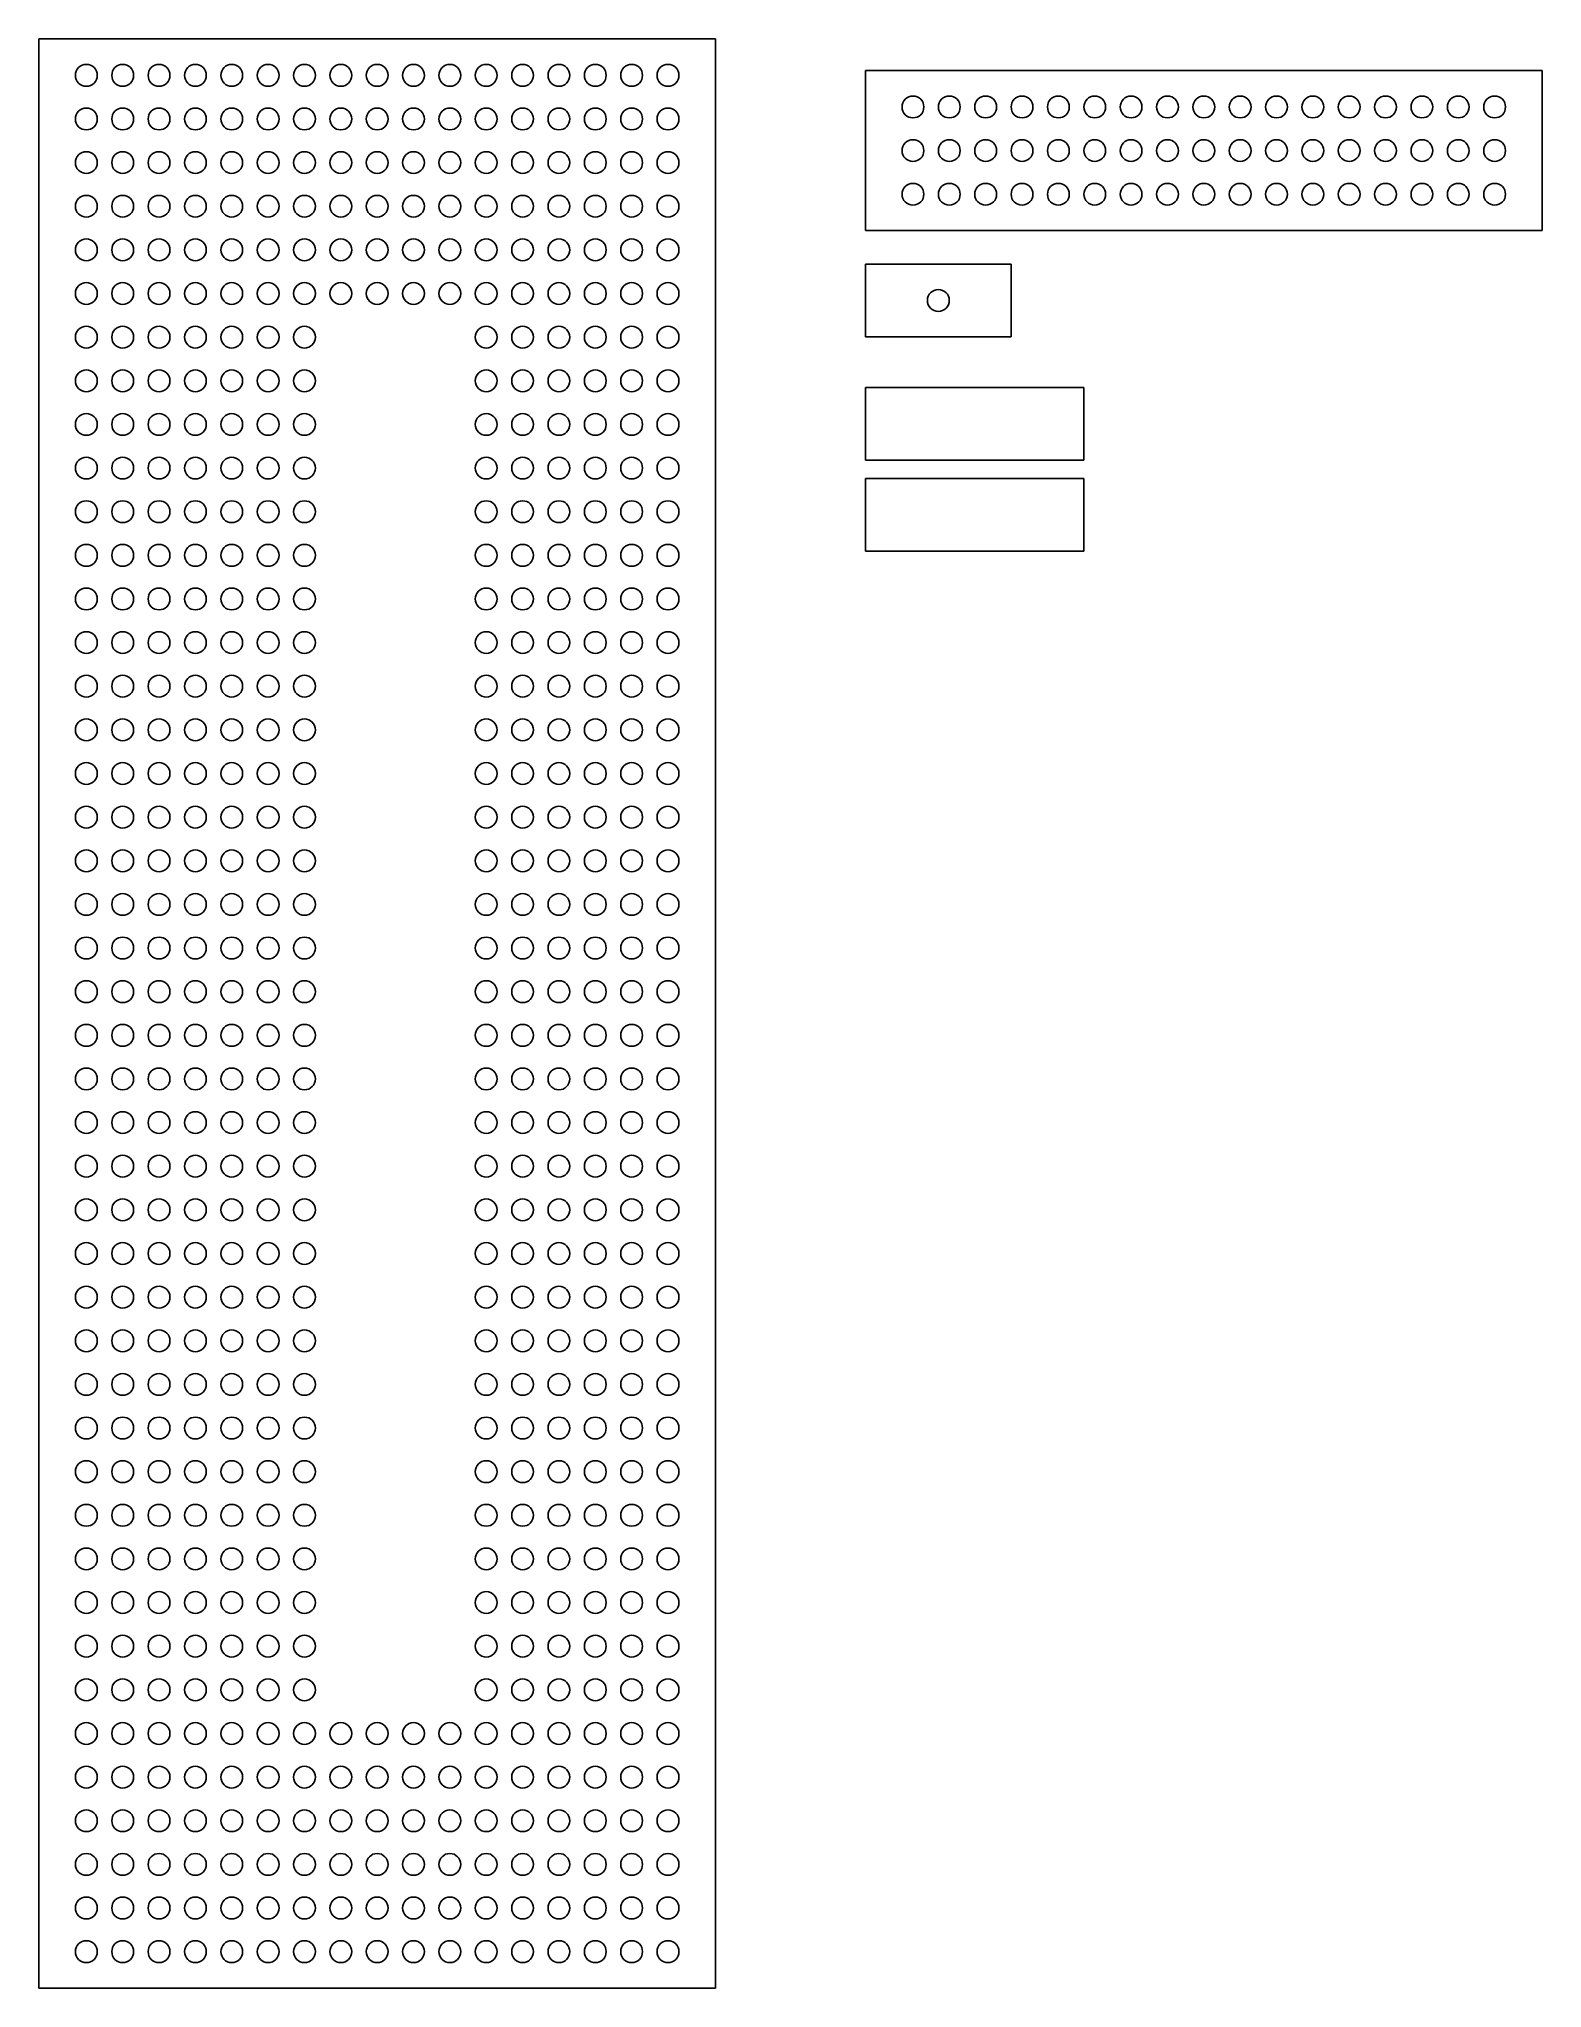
# Model space of a CAD drawing. Header units: centimetres. Extents: x 20 to 227, y 8 to 276.
import ezdxf

# ---------------------------------------------------------------- set-up
doc = ezdxf.new("R2010")
doc.units = ezdxf.units.CM

msp = doc.modelspace()

# ---------------------------------------------------------------- linework, layer by layer
for p, q in [((113.21, 276.25), (20.18, 276.25)), ((20.18, 276.25), (20.18, 8.25)), ((113.21, 8.25), (113.21, 276.25)), ((226.9, 271.9), (133.87, 271.9)), ((133.87, 271.9), (133.87, 249.9)), ((226.9, 249.9), (226.9, 271.9)), ((133.87, 249.9), (226.9, 249.9)), ((133.87, 245.3), (133.87, 235.3)), ((153.87, 245.3), (133.87, 245.3)), ((133.87, 245.3), (143.87, 245.3)), ((153.87, 235.3), (153.87, 245.3)), ((133.87, 235.3), (153.87, 235.3)), ((133.87, 228.33), (133.87, 218.33)), ((163.87, 228.33), (133.87, 228.33)), ((163.87, 218.33), (163.87, 228.33)), ((133.87, 218.33), (163.87, 218.33)), ((133.87, 215.83), (133.87, 205.83)), ((163.87, 215.83), (133.87, 215.83)), ((163.87, 205.83), (163.87, 215.83)), ((133.87, 205.83), (163.87, 205.83)), ((20.18, 8.25), (113.21, 8.25)), ((20.18, 8.25), (66.69, 8.25))]:
    msp.add_line(p, q)
for centre in [(26.69, 271.25), (31.69, 271.25), (31.69, 271.25), (36.69, 271.25), (36.69, 271.25), (41.69, 271.25), (41.69, 271.25), (46.69, 271.25), (46.69, 271.25), (51.69, 271.25), (51.69, 271.25), (56.69, 271.25), (56.69, 271.25), (61.69, 271.25), (61.69, 271.25), (66.69, 271.25), (66.69, 271.25), (71.69, 271.25), (71.69, 271.25), (76.69, 271.25), (76.69, 271.25), (81.69, 271.25), (81.69, 271.25), (86.69, 271.25), (86.69, 271.25), (91.69, 271.25), (91.69, 271.25), (96.69, 271.25), (96.69, 271.25), (101.69, 271.25), (101.69, 271.25), (106.69, 271.25), (140.38, 266.9), (145.38, 266.9), (145.38, 266.9), (150.38, 266.9), (150.38, 266.9), (155.38, 266.9), (155.38, 266.9), (160.38, 266.9), (160.38, 266.9), (165.38, 266.9), (165.38, 266.9), (170.38, 266.9), (170.38, 266.9), (175.38, 266.9), (175.38, 266.9), (180.38, 266.9), (180.38, 266.9), (185.38, 266.9), (185.38, 266.9), (190.38, 266.9), (190.38, 266.9), (195.38, 266.9), (195.38, 266.9), (200.38, 266.9), (200.38, 266.9), (205.38, 266.9), (205.38, 266.9), (210.38, 266.9), (210.38, 266.9), (215.38, 266.9), (215.38, 266.9), (220.38, 266.9), (26.69, 265.25), (31.69, 265.25), (31.69, 265.25), (36.69, 265.25), (36.69, 265.25), (41.69, 265.25), (41.69, 265.25), (46.69, 265.25), (46.69, 265.25), (51.69, 265.25), (51.69, 265.25), (56.69, 265.25), (56.69, 265.25), (61.69, 265.25), (61.69, 265.25), (66.69, 265.25), (66.69, 265.25), (71.69, 265.25), (71.69, 265.25), (76.69, 265.25), (76.69, 265.25), (81.69, 265.25), (81.69, 265.25), (86.69, 265.25), (86.69, 265.25), (91.69, 265.25), (91.69, 265.25), (96.69, 265.25), (96.69, 265.25), (101.69, 265.25), (101.69, 265.25), (106.69, 265.25), (26.69, 259.25), (31.69, 259.25), (31.69, 259.25), (36.69, 259.25), (36.69, 259.25), (41.69, 259.25), (41.69, 259.25), (46.69, 259.25), (46.69, 259.25), (51.69, 259.25), (51.69, 259.25), (56.69, 259.25), (56.69, 259.25), (61.69, 259.25), (61.69, 259.25), (66.69, 259.25), (66.69, 259.25), (71.69, 259.25), (71.69, 259.25), (76.69, 259.25), (76.69, 259.25), (81.69, 259.25), (81.69, 259.25), (86.69, 259.25), (86.69, 259.25), (91.69, 259.25), (91.69, 259.25), (96.69, 259.25), (96.69, 259.25), (101.69, 259.25), (101.69, 259.25), (106.69, 259.25), (140.38, 260.9), (145.38, 260.9), (145.38, 260.9), (150.38, 260.9), (150.38, 260.9), (155.38, 260.9), (155.38, 260.9), (160.38, 260.9), (160.38, 260.9), (165.38, 260.9), (165.38, 260.9), (170.38, 260.9), (170.38, 260.9), (175.38, 260.9), (175.38, 260.9), (180.38, 260.9), (180.38, 260.9), (185.38, 260.9), (185.38, 260.9), (190.38, 260.9), (190.38, 260.9), (195.38, 260.9), (195.38, 260.9), (200.38, 260.9), (200.38, 260.9), (205.38, 260.9), (205.38, 260.9), (210.38, 260.9), (210.38, 260.9), (215.38, 260.9), (215.38, 260.9), (220.38, 260.9), (26.69, 253.25), (31.69, 253.25), (31.69, 253.25), (36.69, 253.25), (36.69, 253.25), (41.69, 253.25), (41.69, 253.25), (46.69, 253.25), (46.69, 253.25), (51.69, 253.25), (51.69, 253.25), (56.69, 253.25), (56.69, 253.25), (61.69, 253.25), (61.69, 253.25), (66.69, 253.25), (66.69, 253.25), (71.69, 253.25), (71.69, 253.25), (76.69, 253.25), (76.69, 253.25), (81.69, 253.25), (81.69, 253.25), (86.69, 253.25), (86.69, 253.25), (91.69, 253.25), (91.69, 253.25), (96.69, 253.25), (96.69, 253.25), (101.69, 253.25), (101.69, 253.25), (106.69, 253.25), (140.38, 254.9), (145.38, 254.9), (145.38, 254.9), (150.38, 254.9), (150.38, 254.9), (155.38, 254.9), (155.38, 254.9), (160.38, 254.9), (160.38, 254.9), (165.38, 254.9), (165.38, 254.9), (170.38, 254.9), (170.38, 254.9), (175.38, 254.9), (175.38, 254.9), (180.38, 254.9), (180.38, 254.9), (185.38, 254.9), (185.38, 254.9), (190.38, 254.9), (190.38, 254.9), (195.38, 254.9), (195.38, 254.9), (200.38, 254.9), (200.38, 254.9), (205.38, 254.9), (205.38, 254.9), (210.38, 254.9), (210.38, 254.9), (215.38, 254.9), (215.38, 254.9), (220.38, 254.9), (26.69, 247.25), (31.69, 247.25), (31.69, 247.25), (36.69, 247.25), (36.69, 247.25), (41.69, 247.25), (41.69, 247.25), (46.69, 247.25), (46.69, 247.25), (51.69, 247.25), (51.69, 247.25), (56.69, 247.25), (56.69, 247.25), (61.69, 247.25), (61.69, 247.25), (66.69, 247.25), (66.69, 247.25), (71.69, 247.25), (71.69, 247.25), (76.69, 247.25), (76.69, 247.25), (81.69, 247.25), (81.69, 247.25), (86.69, 247.25), (86.69, 247.25), (91.69, 247.25), (91.69, 247.25), (96.69, 247.25), (96.69, 247.25), (101.69, 247.25), (101.69, 247.25), (106.69, 247.25), (26.69, 241.25), (31.69, 241.25), (31.69, 241.25), (36.69, 241.25), (36.69, 241.25), (41.69, 241.25), (41.69, 241.25), (46.69, 241.25), (46.69, 241.25), (51.69, 241.25), (51.69, 241.25), (56.69, 241.25), (56.69, 241.25), (61.69, 241.25), (61.69, 241.25), (66.69, 241.25), (66.69, 241.25), (71.69, 241.25), (71.69, 241.25), (76.69, 241.25), (76.69, 241.25), (81.69, 241.25), (81.69, 241.25), (86.69, 241.25), (86.69, 241.25), (91.69, 241.25), (91.69, 241.25), (96.69, 241.25), (96.69, 241.25), (101.69, 241.25), (101.69, 241.25), (106.69, 241.25), (143.87, 240.3), (26.69, 235.25), (31.69, 235.25), (31.69, 235.25), (36.69, 235.25), (36.69, 235.25), (41.69, 235.25), (41.69, 235.25), (46.69, 235.25), (46.69, 235.25), (51.69, 235.25), (51.69, 235.25), (56.69, 235.25), (56.69, 235.25), (81.69, 235.25), (81.69, 235.25), (86.69, 235.25), (86.69, 235.25), (91.69, 235.25), (91.69, 235.25), (96.69, 235.25), (96.69, 235.25), (101.69, 235.25), (101.69, 235.25), (106.69, 235.25), (26.69, 229.25), (31.69, 229.25), (31.69, 229.25), (36.69, 229.25), (36.69, 229.25), (41.69, 229.25), (41.69, 229.25), (46.69, 229.25), (46.69, 229.25), (51.69, 229.25), (51.69, 229.25), (56.69, 229.25), (56.69, 229.25), (81.69, 229.25), (81.69, 229.25), (86.69, 229.25), (86.69, 229.25), (91.69, 229.25), (91.69, 229.25), (96.69, 229.25), (96.69, 229.25), (101.69, 229.25), (101.69, 229.25), (106.69, 229.25), (26.69, 223.25), (31.69, 223.25), (31.69, 223.25), (36.69, 223.25), (36.69, 223.25), (41.69, 223.25), (41.69, 223.25), (46.69, 223.25), (46.69, 223.25), (51.69, 223.25), (51.69, 223.25), (56.69, 223.25), (56.69, 223.25), (81.69, 223.25), (81.69, 223.25), (86.69, 223.25), (86.69, 223.25), (91.69, 223.25), (91.69, 223.25), (96.69, 223.25), (96.69, 223.25), (101.69, 223.25), (101.69, 223.25), (106.69, 223.25), (26.69, 217.25), (31.69, 217.25), (31.69, 217.25), (36.69, 217.25), (36.69, 217.25), (41.69, 217.25), (41.69, 217.25), (46.69, 217.25), (46.69, 217.25), (51.69, 217.25), (51.69, 217.25), (56.69, 217.25), (56.69, 217.25), (81.69, 217.25), (81.69, 217.25), (86.69, 217.25), (86.69, 217.25), (91.69, 217.25), (91.69, 217.25), (96.69, 217.25), (96.69, 217.25), (101.69, 217.25), (101.69, 217.25), (106.69, 217.25), (26.69, 211.25), (31.69, 211.25), (31.69, 211.25), (36.69, 211.25), (36.69, 211.25), (41.69, 211.25), (41.69, 211.25), (46.69, 211.25), (46.69, 211.25), (51.69, 211.25), (51.69, 211.25), (56.69, 211.25), (56.69, 211.25), (81.69, 211.25), (81.69, 211.25), (86.69, 211.25), (86.69, 211.25), (91.69, 211.25), (91.69, 211.25), (96.69, 211.25), (96.69, 211.25), (101.69, 211.25), (101.69, 211.25), (106.69, 211.25), (26.69, 205.25), (31.69, 205.25), (31.69, 205.25), (36.69, 205.25), (36.69, 205.25), (41.69, 205.25), (41.69, 205.25), (46.69, 205.25), (46.69, 205.25), (51.69, 205.25), (51.69, 205.25), (56.69, 205.25), (56.69, 205.25), (81.69, 205.25), (81.69, 205.25), (86.69, 205.25), (86.69, 205.25), (91.69, 205.25), (91.69, 205.25), (96.69, 205.25), (96.69, 205.25), (101.69, 205.25), (101.69, 205.25), (106.69, 205.25), (26.69, 199.25), (31.69, 199.25), (31.69, 199.25), (36.69, 199.25), (36.69, 199.25), (41.69, 199.25), (41.69, 199.25), (46.69, 199.25), (46.69, 199.25), (51.69, 199.25), (51.69, 199.25), (56.69, 199.25), (56.69, 199.25), (81.69, 199.25), (81.69, 199.25), (86.69, 199.25), (86.69, 199.25), (91.69, 199.25), (91.69, 199.25), (96.69, 199.25), (96.69, 199.25), (101.69, 199.25), (101.69, 199.25), (106.69, 199.25), (26.69, 193.25), (31.69, 193.25), (31.69, 193.25), (36.69, 193.25), (36.69, 193.25), (41.69, 193.25), (41.69, 193.25), (46.69, 193.25), (46.69, 193.25), (51.69, 193.25), (51.69, 193.25), (56.69, 193.25), (56.69, 193.25), (81.69, 193.25), (81.69, 193.25), (86.69, 193.25), (86.69, 193.25), (91.69, 193.25), (91.69, 193.25), (96.69, 193.25), (96.69, 193.25), (101.69, 193.25), (101.69, 193.25), (106.69, 193.25), (26.69, 187.25), (31.69, 187.25), (31.69, 187.25), (36.69, 187.25), (36.69, 187.25), (41.69, 187.25), (41.69, 187.25), (46.69, 187.25), (46.69, 187.25), (51.69, 187.25), (51.69, 187.25), (56.69, 187.25), (56.69, 187.25), (81.69, 187.25), (81.69, 187.25), (86.69, 187.25), (86.69, 187.25), (91.69, 187.25), (91.69, 187.25), (96.69, 187.25), (96.69, 187.25), (101.69, 187.25), (101.69, 187.25), (106.69, 187.25), (26.69, 181.25), (31.69, 181.25), (31.69, 181.25), (36.69, 181.25), (36.69, 181.25), (41.69, 181.25), (41.69, 181.25), (46.69, 181.25), (46.69, 181.25), (51.69, 181.25), (51.69, 181.25), (56.69, 181.25), (56.69, 181.25), (81.69, 181.25), (81.69, 181.25), (86.69, 181.25), (86.69, 181.25), (91.69, 181.25), (91.69, 181.25), (96.69, 181.25), (96.69, 181.25), (101.69, 181.25), (101.69, 181.25), (106.69, 181.25), (26.69, 175.25), (31.69, 175.25), (31.69, 175.25), (36.69, 175.25), (36.69, 175.25), (41.69, 175.25), (41.69, 175.25), (46.69, 175.25), (46.69, 175.25), (51.69, 175.25), (51.69, 175.25), (56.69, 175.25), (56.69, 175.25), (81.69, 175.25), (81.69, 175.25), (86.69, 175.25), (86.69, 175.25), (91.69, 175.25), (91.69, 175.25), (96.69, 175.25), (96.69, 175.25), (101.69, 175.25), (101.69, 175.25), (106.69, 175.25), (26.69, 169.25), (31.69, 169.25), (31.69, 169.25), (36.69, 169.25), (36.69, 169.25), (41.69, 169.25), (41.69, 169.25), (46.69, 169.25), (46.69, 169.25), (51.69, 169.25), (51.69, 169.25), (56.69, 169.25), (56.69, 169.25), (81.69, 169.25), (81.69, 169.25), (86.69, 169.25), (86.69, 169.25), (91.69, 169.25), (91.69, 169.25), (96.69, 169.25), (96.69, 169.25), (101.69, 169.25), (101.69, 169.25), (106.69, 169.25), (26.69, 163.25), (31.69, 163.25), (31.69, 163.25), (36.69, 163.25), (36.69, 163.25), (41.69, 163.25), (41.69, 163.25), (46.69, 163.25), (46.69, 163.25), (51.69, 163.25), (51.69, 163.25), (56.69, 163.25), (56.69, 163.25), (81.69, 163.25), (81.69, 163.25), (86.69, 163.25), (86.69, 163.25), (91.69, 163.25), (91.69, 163.25), (96.69, 163.25), (96.69, 163.25), (101.69, 163.25), (101.69, 163.25), (106.69, 163.25), (26.69, 157.25), (31.69, 157.25), (31.69, 157.25), (36.69, 157.25), (36.69, 157.25), (41.69, 157.25), (41.69, 157.25), (46.69, 157.25), (46.69, 157.25), (51.69, 157.25), (51.69, 157.25), (56.69, 157.25), (56.69, 157.25), (81.69, 157.25), (81.69, 157.25), (86.69, 157.25), (86.69, 157.25), (91.69, 157.25), (91.69, 157.25), (96.69, 157.25), (96.69, 157.25), (101.69, 157.25), (101.69, 157.25), (106.69, 157.25), (26.69, 151.25), (31.69, 151.25), (31.69, 151.25), (36.69, 151.25), (36.69, 151.25), (41.69, 151.25), (41.69, 151.25), (46.69, 151.25), (46.69, 151.25), (51.69, 151.25), (51.69, 151.25), (56.69, 151.25), (56.69, 151.25), (81.69, 151.25), (81.69, 151.25), (86.69, 151.25), (86.69, 151.25), (91.69, 151.25), (91.69, 151.25), (96.69, 151.25), (96.69, 151.25), (101.69, 151.25), (101.69, 151.25), (106.69, 151.25), (26.69, 145.25), (31.69, 145.25), (31.69, 145.25), (36.69, 145.25), (36.69, 145.25), (41.69, 145.25), (41.69, 145.25), (46.69, 145.25), (46.69, 145.25), (51.69, 145.25), (51.69, 145.25), (56.69, 145.25), (56.69, 145.25), (81.69, 145.25), (81.69, 145.25), (86.69, 145.25), (86.69, 145.25), (91.69, 145.25), (91.69, 145.25), (96.69, 145.25), (96.69, 145.25), (101.69, 145.25), (101.69, 145.25), (106.69, 145.25), (26.69, 139.25), (31.69, 139.25), (31.69, 139.25), (36.69, 139.25), (36.69, 139.25), (41.69, 139.25), (41.69, 139.25), (46.69, 139.25), (46.69, 139.25), (51.69, 139.25), (51.69, 139.25), (56.69, 139.25), (56.69, 139.25), (81.69, 139.25), (81.69, 139.25), (86.69, 139.25), (86.69, 139.25), (91.69, 139.25), (91.69, 139.25), (96.69, 139.25), (96.69, 139.25), (101.69, 139.25), (101.69, 139.25), (106.69, 139.25), (26.69, 133.25), (31.69, 133.25), (31.69, 133.25), (36.69, 133.25), (36.69, 133.25), (41.69, 133.25), (41.69, 133.25), (46.69, 133.25), (46.69, 133.25), (51.69, 133.25), (51.69, 133.25), (56.69, 133.25), (56.69, 133.25), (81.69, 133.25), (81.69, 133.25), (86.69, 133.25), (86.69, 133.25), (91.69, 133.25), (91.69, 133.25), (96.69, 133.25), (96.69, 133.25), (101.69, 133.25), (101.69, 133.25), (106.69, 133.25), (26.69, 127.25), (31.69, 127.25), (31.69, 127.25), (36.69, 127.25), (36.69, 127.25), (41.69, 127.25), (41.69, 127.25), (46.69, 127.25), (46.69, 127.25), (51.69, 127.25), (51.69, 127.25), (56.69, 127.25), (56.69, 127.25), (81.69, 127.25), (81.69, 127.25), (86.69, 127.25), (86.69, 127.25), (91.69, 127.25), (91.69, 127.25), (96.69, 127.25), (96.69, 127.25), (101.69, 127.25), (101.69, 127.25), (106.69, 127.25), (26.69, 121.25), (31.69, 121.25), (31.69, 121.25), (36.69, 121.25), (36.69, 121.25), (41.69, 121.25), (41.69, 121.25), (46.69, 121.25), (46.69, 121.25), (51.69, 121.25), (51.69, 121.25), (56.69, 121.25), (56.69, 121.25), (81.69, 121.25), (81.69, 121.25), (86.69, 121.25), (86.69, 121.25), (91.69, 121.25), (91.69, 121.25), (96.69, 121.25), (96.69, 121.25), (101.69, 121.25), (101.69, 121.25), (106.69, 121.25), (26.69, 115.25), (31.69, 115.25), (31.69, 115.25), (36.69, 115.25), (36.69, 115.25), (41.69, 115.25), (41.69, 115.25), (46.69, 115.25), (46.69, 115.25), (51.69, 115.25), (51.69, 115.25), (56.69, 115.25), (56.69, 115.25), (81.69, 115.25), (81.69, 115.25), (86.69, 115.25), (86.69, 115.25), (91.69, 115.25), (91.69, 115.25), (96.69, 115.25), (96.69, 115.25), (101.69, 115.25), (101.69, 115.25), (106.69, 115.25), (26.69, 109.25), (31.69, 109.25), (31.69, 109.25), (36.69, 109.25), (36.69, 109.25), (41.69, 109.25), (41.69, 109.25), (46.69, 109.25), (46.69, 109.25), (51.69, 109.25), (51.69, 109.25), (56.69, 109.25), (56.69, 109.25), (81.69, 109.25), (81.69, 109.25), (86.69, 109.25), (86.69, 109.25), (91.69, 109.25), (91.69, 109.25), (96.69, 109.25), (96.69, 109.25), (101.69, 109.25), (101.69, 109.25), (106.69, 109.25), (26.69, 103.25), (31.69, 103.25), (31.69, 103.25), (36.69, 103.25), (36.69, 103.25), (41.69, 103.25), (41.69, 103.25), (46.69, 103.25), (46.69, 103.25), (51.69, 103.25), (51.69, 103.25), (56.69, 103.25), (56.69, 103.25), (81.69, 103.25), (81.69, 103.25), (86.69, 103.25), (86.69, 103.25), (91.69, 103.25), (91.69, 103.25), (96.69, 103.25), (96.69, 103.25), (101.69, 103.25), (101.69, 103.25), (106.69, 103.25), (26.69, 97.25), (31.69, 97.25), (31.69, 97.25), (36.69, 97.25), (36.69, 97.25), (41.69, 97.25), (41.69, 97.25), (46.69, 97.25), (46.69, 97.25), (51.69, 97.25), (51.69, 97.25), (56.69, 97.25), (56.69, 97.25), (81.69, 97.25), (81.69, 97.25), (86.69, 97.25), (86.69, 97.25), (91.69, 97.25), (91.69, 97.25), (96.69, 97.25), (96.69, 97.25), (101.69, 97.25), (101.69, 97.25), (106.69, 97.25), (26.69, 91.25), (31.69, 91.25), (31.69, 91.25), (36.69, 91.25), (36.69, 91.25), (41.69, 91.25), (41.69, 91.25), (46.69, 91.25), (46.69, 91.25), (51.69, 91.25), (51.69, 91.25), (56.69, 91.25), (56.69, 91.25), (81.69, 91.25), (81.69, 91.25), (86.69, 91.25), (86.69, 91.25), (91.69, 91.25), (91.69, 91.25), (96.69, 91.25), (96.69, 91.25), (101.69, 91.25), (101.69, 91.25), (106.69, 91.25), (26.69, 85.25), (31.69, 85.25), (31.69, 85.25), (36.69, 85.25), (36.69, 85.25), (41.69, 85.25), (41.69, 85.25), (46.69, 85.25), (46.69, 85.25), (51.69, 85.25), (51.69, 85.25), (56.69, 85.25), (56.69, 85.25), (81.69, 85.25), (81.69, 85.25), (86.69, 85.25), (86.69, 85.25), (91.69, 85.25), (91.69, 85.25), (96.69, 85.25), (96.69, 85.25), (101.69, 85.25), (101.69, 85.25), (106.69, 85.25), (26.69, 79.25), (31.69, 79.25), (31.69, 79.25), (36.69, 79.25), (36.69, 79.25), (41.69, 79.25), (41.69, 79.25), (46.69, 79.25), (46.69, 79.25), (51.69, 79.25), (51.69, 79.25), (56.69, 79.25), (56.69, 79.25), (81.69, 79.25), (81.69, 79.25), (86.69, 79.25), (86.69, 79.25), (91.69, 79.25), (91.69, 79.25), (96.69, 79.25), (96.69, 79.25), (101.69, 79.25), (101.69, 79.25), (106.69, 79.25), (26.69, 73.25), (31.69, 73.25), (31.69, 73.25), (36.69, 73.25), (36.69, 73.25), (41.69, 73.25), (41.69, 73.25), (46.69, 73.25), (46.69, 73.25), (51.69, 73.25), (51.69, 73.25), (56.69, 73.25), (56.69, 73.25), (81.69, 73.25), (81.69, 73.25), (86.69, 73.25), (86.69, 73.25), (91.69, 73.25), (91.69, 73.25), (96.69, 73.25), (96.69, 73.25), (101.69, 73.25), (101.69, 73.25), (106.69, 73.25), (26.69, 67.25), (31.69, 67.25), (31.69, 67.25), (36.69, 67.25), (36.69, 67.25), (41.69, 67.25), (41.69, 67.25), (46.69, 67.25), (46.69, 67.25), (51.69, 67.25), (51.69, 67.25), (56.69, 67.25), (56.69, 67.25), (81.69, 67.25), (81.69, 67.25), (86.69, 67.25), (86.69, 67.25), (91.69, 67.25), (91.69, 67.25), (96.69, 67.25), (96.69, 67.25), (101.69, 67.25), (101.69, 67.25), (106.69, 67.25), (26.69, 61.25), (31.69, 61.25), (31.69, 61.25), (36.69, 61.25), (36.69, 61.25), (41.69, 61.25), (41.69, 61.25), (46.69, 61.25), (46.69, 61.25), (51.69, 61.25), (51.69, 61.25), (56.69, 61.25), (56.69, 61.25), (81.69, 61.25), (81.69, 61.25), (86.69, 61.25), (86.69, 61.25), (91.69, 61.25), (91.69, 61.25), (96.69, 61.25), (96.69, 61.25), (101.69, 61.25), (101.69, 61.25), (106.69, 61.25), (26.69, 55.25), (31.69, 55.25), (31.69, 55.25), (36.69, 55.25), (36.69, 55.25), (41.69, 55.25), (41.69, 55.25), (46.69, 55.25), (46.69, 55.25), (51.69, 55.25), (51.69, 55.25), (56.69, 55.25), (56.69, 55.25), (81.69, 55.25), (81.69, 55.25), (86.69, 55.25), (86.69, 55.25), (91.69, 55.25), (91.69, 55.25), (96.69, 55.25), (96.69, 55.25), (101.69, 55.25), (101.69, 55.25), (106.69, 55.25), (26.69, 49.25), (31.69, 49.25), (31.69, 49.25), (36.69, 49.25), (36.69, 49.25), (41.69, 49.25), (41.69, 49.25), (46.69, 49.25), (46.69, 49.25), (51.69, 49.25), (51.69, 49.25), (56.69, 49.25), (56.69, 49.25), (81.69, 49.25), (81.69, 49.25), (86.69, 49.25), (86.69, 49.25), (91.69, 49.25), (91.69, 49.25), (96.69, 49.25), (96.69, 49.25), (101.69, 49.25), (101.69, 49.25), (106.69, 49.25), (26.69, 43.25), (31.69, 43.25), (31.69, 43.25), (36.69, 43.25), (36.69, 43.25), (41.69, 43.25), (41.69, 43.25), (46.69, 43.25), (46.69, 43.25), (51.69, 43.25), (51.69, 43.25), (56.69, 43.25), (56.69, 43.25), (61.69, 43.25), (61.69, 43.25), (66.69, 43.25), (66.69, 43.25), (71.69, 43.25), (71.69, 43.25), (76.69, 43.25), (76.69, 43.25), (81.69, 43.25), (81.69, 43.25), (86.69, 43.25), (86.69, 43.25), (91.69, 43.25), (91.69, 43.25), (96.69, 43.25), (96.69, 43.25), (101.69, 43.25), (101.69, 43.25), (106.69, 43.25), (26.69, 37.25), (31.69, 37.25), (31.69, 37.25), (36.69, 37.25), (36.69, 37.25), (41.69, 37.25), (41.69, 37.25), (46.69, 37.25), (46.69, 37.25), (51.69, 37.25), (51.69, 37.25), (56.69, 37.25), (56.69, 37.25), (61.69, 37.25), (61.69, 37.25), (66.69, 37.25), (66.69, 37.25), (71.69, 37.25), (71.69, 37.25), (76.69, 37.25), (76.69, 37.25), (81.69, 37.25), (81.69, 37.25), (86.69, 37.25), (86.69, 37.25), (91.69, 37.25), (91.69, 37.25), (96.69, 37.25), (96.69, 37.25), (101.69, 37.25), (101.69, 37.25), (106.69, 37.25), (26.69, 31.25), (31.69, 31.25), (31.69, 31.25), (36.69, 31.25), (36.69, 31.25), (41.69, 31.25), (41.69, 31.25), (46.69, 31.25), (46.69, 31.25), (51.69, 31.25), (51.69, 31.25), (56.69, 31.25), (56.69, 31.25), (61.69, 31.25), (61.69, 31.25), (66.69, 31.25), (66.69, 31.25), (71.69, 31.25), (71.69, 31.25), (76.69, 31.25), (76.69, 31.25), (81.69, 31.25), (81.69, 31.25), (86.69, 31.25), (86.69, 31.25), (91.69, 31.25), (91.69, 31.25), (96.69, 31.25), (96.69, 31.25), (101.69, 31.25), (101.69, 31.25), (106.69, 31.25), (26.69, 25.25), (31.69, 25.25), (31.69, 25.25), (36.69, 25.25), (36.69, 25.25), (41.69, 25.25), (41.69, 25.25), (46.69, 25.25), (46.69, 25.25), (51.69, 25.25), (51.69, 25.25), (56.69, 25.25), (56.69, 25.25), (61.69, 25.25), (61.69, 25.25), (66.69, 25.25), (66.69, 25.25), (71.69, 25.25), (71.69, 25.25), (76.69, 25.25), (76.69, 25.25), (81.69, 25.25), (81.69, 25.25), (86.69, 25.25), (86.69, 25.25), (91.69, 25.25), (91.69, 25.25), (96.69, 25.25), (96.69, 25.25), (101.69, 25.25), (101.69, 25.25), (106.69, 25.25), (26.69, 19.25), (31.69, 19.25), (31.69, 19.25), (36.69, 19.25), (36.69, 19.25), (41.69, 19.25), (41.69, 19.25), (46.69, 19.25), (46.69, 19.25), (51.69, 19.25), (51.69, 19.25), (56.69, 19.25), (56.69, 19.25), (61.69, 19.25), (61.69, 19.25), (66.69, 19.25), (66.69, 19.25), (71.69, 19.25), (71.69, 19.25), (76.69, 19.25), (76.69, 19.25), (81.69, 19.25), (81.69, 19.25), (86.69, 19.25), (86.69, 19.25), (91.69, 19.25), (91.69, 19.25), (96.69, 19.25), (96.69, 19.25), (101.69, 19.25), (101.69, 19.25), (106.69, 19.25), (26.69, 13.25), (31.69, 13.25), (31.69, 13.25), (36.69, 13.25), (36.69, 13.25), (41.69, 13.25), (41.69, 13.25), (46.69, 13.25), (46.69, 13.25), (51.69, 13.25), (51.69, 13.25), (56.69, 13.25), (56.69, 13.25), (61.69, 13.25), (61.69, 13.25), (66.69, 13.25), (66.69, 13.25), (71.69, 13.25), (71.69, 13.25), (76.69, 13.25), (76.69, 13.25), (81.69, 13.25), (81.69, 13.25), (86.69, 13.25), (86.69, 13.25), (91.69, 13.25), (91.69, 13.25), (96.69, 13.25), (96.69, 13.25), (101.69, 13.25), (101.69, 13.25), (106.69, 13.25)]:
    msp.add_circle(centre, 1.5)

doc.saveas('drawing.dxf')
